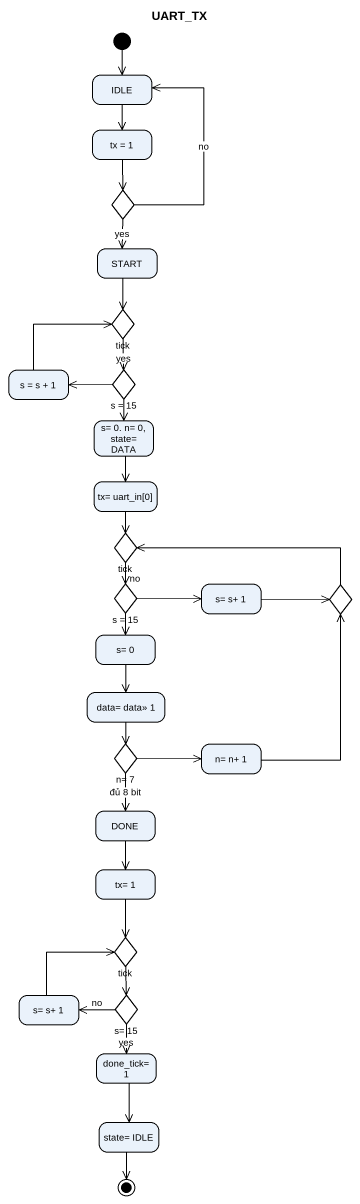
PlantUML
@startuml
title UART_TX
hide empty description
state IDLE
state "tx = 1" as tx_1
state choice1 <<choice>>
state "START" as START_
state tick <<choice>>
state "s = s + 1" as s_s_1
state "s = 15" as s_15 <<choice>>
state "s= 0. n= 0, state= DATA" as s_0_n_0_state_DATA
state "tx= uart_in[0]" as tx_uart_in_0
state "tick" as tick_2 <<choice>>
state "s = 15" as s_15_2 <<choice>>
state "s= s+ 1" as s_s_1_2
state choice2 <<choice>>
state "s= 0" as s_0
state "data= data>> 1" as data_data_1
state "n= 7" as n_7 <<choice>>
state "n= n+ 1" as n_n_1
state DONE
state "tx= 1" as tx_1_2
state "tick" as tick_3 <<choice>>
state "s= s+ 1" as s_s_1_3
state "s= 15" as s_15_3 <<choice>>
state "done_tick= 1" as done_tick_1
state "state= IDLE" as state_IDLE
[*] --> IDLE
IDLE --> tx_1
tx_1 --> choice1
choice1 -up-> IDLE : no
choice1 --> START_ : yes
START_ --> tick
tick --> s_15 : yes
s_s_1 -up-> tick
s_15 -left-> s_s_1
s_15 --> s_0_n_0_state_DATA
s_0_n_0_state_DATA --> tx_uart_in_0
tx_uart_in_0 --> tick_2
tick_2 --> s_15_2 : no
s_15_2 -right-> s_s_1_2
s_15_2 --> s_0
s_s_1_2 -right-> choice2
choice2 -left-> tick_2
s_0 --> data_data_1
data_data_1 --> n_7
n_7 -right-> n_n_1
n_7 --> DONE : đủ 8 bit
n_n_1 -up-> choice2
DONE --> tx_1_2
tx_1_2 --> tick_3
tick_3 --> s_15_3
s_s_1_3 -up-> tick_3
s_15_3 -left-> s_s_1_3 : no
s_15_3 --> done_tick_1 : yes
done_tick_1 --> state_IDLE
state_IDLE --> [*]
@enduml
